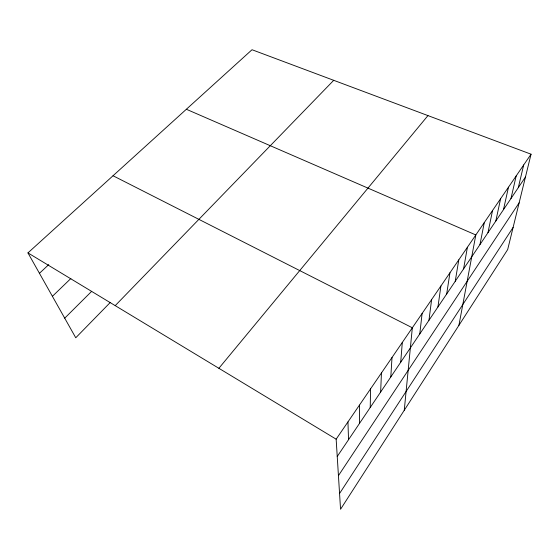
<?xml version="1.0" encoding="UTF-8"?>
<svg xmlns="http://www.w3.org/2000/svg" width="559" height="559" viewBox="0 0 559 559"><rect width="100%" height="100%" fill="white"/><g stroke="black" fill="none" stroke-linecap="round" stroke-linejoin="round"><path stroke-width="0.84" d="M370.219 407.504L370.582 388.826M380.644 392.027L381.448 372.944M390.804 376.948L392.013 357.494M400.705 362.239L402.305 342.443M404.255 410.271L412.332 327.784L113.03 175.75M419.781 333.926L422.101 313.501M428.963 320.286L431.618 299.582M437.935 306.968L440.904 286.005M446.683 293.971L449.953 272.771M455.236 281.282L458.785 259.858M463.586 268.886L467.408 247.253M458.925 325.324L475.821 234.948L186.357 109.264M479.95 244.576L484.283 222.573M487.972 232.67L492.549 210.491M495.812 221.029L500.612 198.704M503.477 209.653L508.487 187.181M510.968 198.529L516.181 175.931M518.291 187.656L523.699 164.94M531.05 154.193L507.684 249.552L340.55 509.27L336.148 439.178L531.05 154.193L252.018 49.73L27.95 252.899L75.758 337.776L110.137 302.594M339.558 493.506L513.106 227.422M338.44 475.646L519.129 202.833M337.231 456.486L525.46 177.014M218.876 368.297L427.963 115.601M115.21 305.64L333.723 80.314M64.718 318.169L91.662 291.344M52.406 296.319L70.867 278.501M39.444 273.309L48.752 264.61M27.95 252.899L336.148 439.178M347.95 421.926L348.53 439.716M359.423 405.142L359.521 423.401"/></g></svg>
